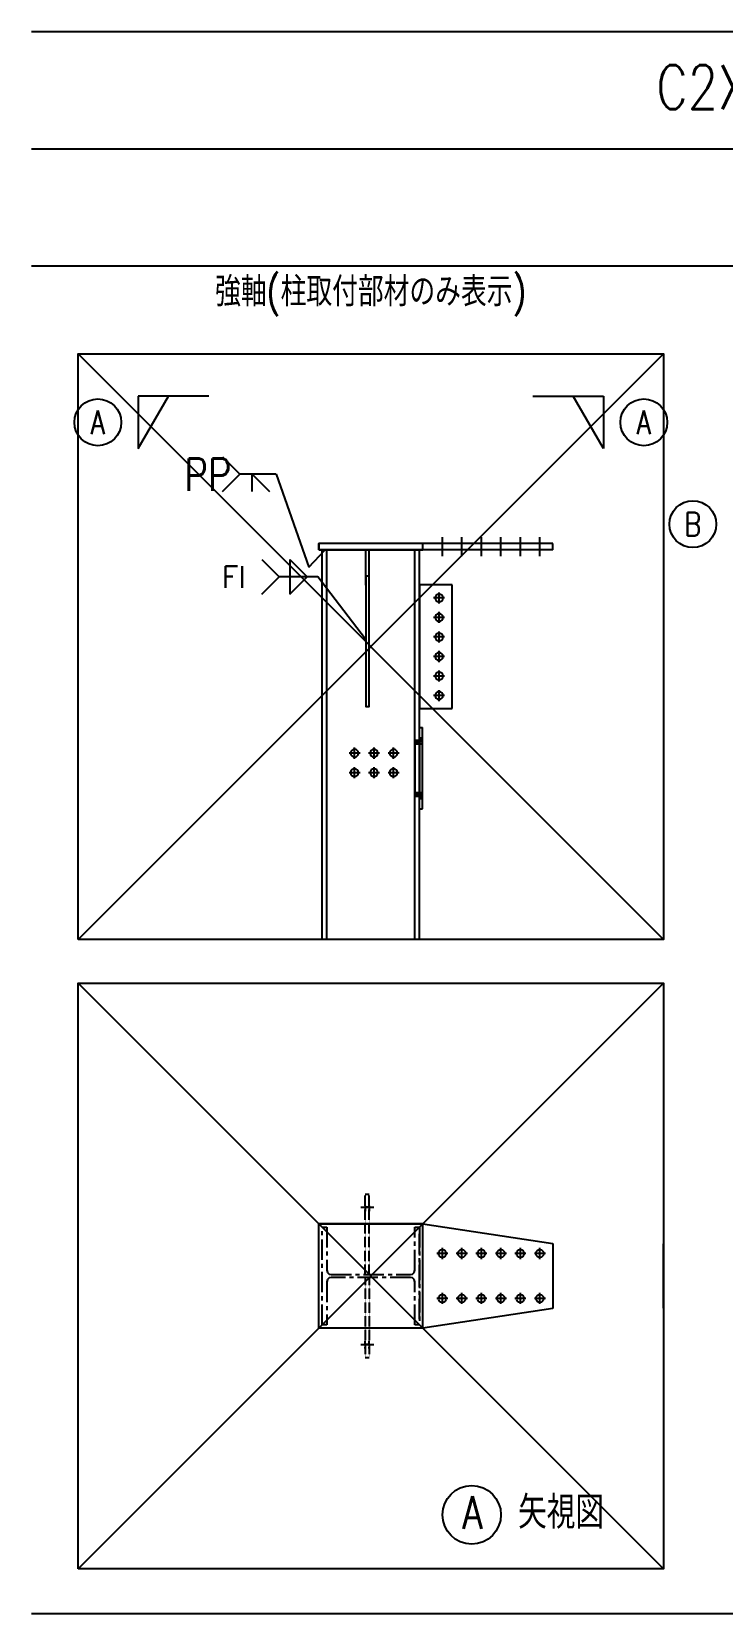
# Model space of a CAD drawing. Extents: x -668440 to 1010955, y -1678500 to 210463.
# Drawn here: x -514301 to -493058, y -1025753 to -977153 of the extents above; entities that cross this region are included whole.
import ezdxf
from ezdxf.enums import TextEntityAlignment as Align

# ---------------------------------------------------------------- set-up
doc = ezdxf.new("R2010")
doc.units = 0
doc.header["$MEASUREMENT"] = 0
doc.linetypes.add('CENTER', pattern=[2, 1.25, -0.25, 0.25, -0.25])
doc.linetypes.add('HASEN_S', pattern=[2, 1.5, -0.5])
doc.layers.get('0').update_dxf_attribs({"color": 3, "linetype": 'CONTINUOUS'})
doc.layers.add('00_ADDL', color=253, linetype='CONTINUOUS', plot=False)
for name, color, linetype in [('010', 7, 'CONTINUOUS'), ('098', 7, 'CONTINUOUS'), ('_1-1_L-CL', 3, 'CONTINUOUS'), ('_1-3_L-CS', 1, 'CONTINUOUS'), ('_1-B_TXT1', 3, 'CONTINUOUS'), ('_4-7_CS-H', 4, 'HASEN_S'), ('_5-6_GS-M', 6, 'CONTINUOUS'), ('BEAM_H-596x199x10x15x13', 7, 'CONTINUOUS'), ('BOLT', 4, 'CONTINUOUS'), ('cfhole_d', 7, 'CONTINUOUS'), ('cfhole_u', 7, 'CONTINUOUS'), ('cfr_d', 7, 'CONTINUOUS'), ('chole', 7, 'CONTINUOUS'), ('COL_H-300x300x10x15x13', 7, 'CONTINUOUS'), ('ctp400-40-60-60-0-0-M22', 7, 'CONTINUOUS'), ('cwr_d', 7, 'CONTINUOUS'), ('SH400-12-6-0-M22@60(0.0)', 7, 'CONTINUOUS'), ('SP400-40-60-60-0-0-M22-200-K6-320-320-10-138-TYPE1', 7, 'CONTINUOUS'), ('修正2022年4月20日', 2, 'CONTINUOUS')]:
    doc.layers.add(name, color=color, linetype=linetype)
doc.styles.add('DRACAD', font='txt', dxfattribs={"width": 0.85, "bigfont": 'extfont2'})
doc.styles.add('S000', font='simplex.shx', dxfattribs={"width": 0.7, "bigfont": 'extfont2.shx'})
doc.styles.add('S020', font='simplex.shx', dxfattribs={"width": 0.8, "height": 100, "bigfont": 'extfont2.shx'})

# ---------------------------------------------------------------- blocks, each defined once
blk = doc.blocks.new('剛接合部C1Y')
for p, q in [((-217472.59079, -404040.5, 40), (-217472.59079, -403932, 40)), ((-217461.92413, -404040.5, 40), (-217461.92413, -403932, 40))]:
    blk.add_line(p, q)
at = {"layer": '00_ADDL'}
for p, q in [((-218356.92413, -403330, 40), (-216556.92413, -405130, 40)), ((-216556.92413, -403330, 40), (-218356.92413, -405130, 40)), ((-218356.92413, -405263.33333, 40), (-216556.92413, -407063.33333, 40)), ((-216556.92413, -405263.33333, 40), (-218356.92413, -407063.33333, 40))]:
    blk.add_line(p, q, dxfattribs=at)
at = {"layer": '00_ADDL', "transparency": 33554661}
for p, q in [((-217461.92413, -405952.33333, 40), (-217473.92413, -405952.33333, 40)), ((-217461.92413, -406374.33333, 40), (-217473.92413, -406374.33333, 40))]:
    blk.add_line(p, q, dxfattribs=at)
at = {"layer": '00_ADDL', "elevation": 40}
for points in [[(-218356.92413, -405130), (-218356.92413, -403330), (-216556.92413, -403330), (-216556.92413, -405130)], [(-218356.92413, -407063.33333), (-218356.92413, -405263.33333), (-216556.92413, -405263.33333), (-216556.92413, -407063.33333)]]:
    blk.add_lwpolyline(points, close=True, dxfattribs=at)
at = {"layer": '_1-1_L-CL'}
for p, q in [((-218500, -402340, 40), (-212413.84825, -402340, 40)), ((-218500, -402700, 40), (-212413.84825, -402700, 40)), ((-218500, -403060, 40), (-212413.84825, -403060, 40)), ((-218500, -407200, 40), (-212413.84825, -407200, 40))]:
    blk.add_line(p, q, dxfattribs=at)
at = {"layer": '_1-1_L-CL', "transparency": 33554661}
for p, q in [((-217913.12387, -403646.59702, 40), (-217859.79054, -403699.93035, 40)), ((-217913.12387, -403753.26368, 40), (-217859.79054, -403699.93035, 40)), ((-217747.8956, -403699.93035, 40), (-217859.79054, -403699.93035, 40)), ((-217821.25643, -403753.26368, 40), (-217821.25643, -403699.93035, 40)), ((-217821.25643, -403699.93035, 40), (-217767.9231, -403753.26368, 40)), ((-217747.8956, -403699.93035, 40), (-217647.57413, -403985.1034, 40)), ((-217647.57413, -403985.1034, 40), (-217596.95303, -403932, 40))]:
    blk.add_line(p, q, dxfattribs=at)
at = {"layer": '_1-3_L-CS'}
for p, q in [((-217955.10559, -403459.89749, 40), (-218172.24074, -403459.89749, 40)), ((-218172.24074, -403459.89749, 40), (-218172.24074, -403620.96727, 40)), ((-218172.24074, -403620.96727, 40), (-218079.24706, -403459.89749, 40)), ((-216958.74267, -403459.89749, 40), (-216741.60751, -403459.89749, 40)), ((-216741.60751, -403620.96727, 40), (-216834.60119, -403459.89749, 40)), ((-216741.60751, -403459.89749, 40), (-216741.60751, -403620.96727, 40))]:
    blk.add_line(p, q, dxfattribs=at)
at = {"layer": '_1-3_L-CS', "transparency": 33554661}
for p, q in [((-217792.26135, -403962.1439, 40), (-217738.92802, -404015.47723, 40)), ((-217706.08676, -403962.1439, 40), (-217652.75343, -404015.47723, 40)), ((-217706.08676, -403962.1439, 40), (-217706.08676, -404068.81057, 40)), ((-217792.26135, -404068.81057, 40), (-217738.92802, -404015.47723, 40)), ((-217706.08676, -404068.81057, 40), (-217652.75343, -404015.47723, 40))]:
    blk.add_line(p, q, dxfattribs=at)
at = {"layer": '_1-3_L-CS', "elevation": 40}
blk.add_lwpolyline([(-217473.42413, -404206.74786), (-217619.45498, -404015.47723), (-217738.92802, -404015.47723)], dxfattribs=at)
at = {"layer": '_1-3_L-CS', "ltscale": 10}
for centre, radius in [((-218296.48152, -403540.43238, 40), 72), ((-216617.36673, -403540.43238, 40), 72), ((-216466.44133, -403853.2367, 40), 72), ((-217146.63254, -406896.97887, 40), 90)]:
    blk.add_circle(centre, radius, dxfattribs=at)
at = {"layer": '_4-7_CS-H', "ltscale": 0.5}
for p, q in [((-217473.92413, -406158.33333, 40), (-217473.92413, -405912.33333, 40)), ((-217473.92413, -405912.33333, 40), (-217461.92413, -405912.33333, 40)), ((-217461.92413, -406158.33333, 40), (-217461.92413, -405912.33333, 40)), ((-217473.92413, -406168.33333, 40), (-217473.92413, -406414.33333, 40)), ((-217461.92413, -406168.33333, 40), (-217461.92413, -406414.33333, 40)), ((-217473.92413, -406414.33333, 40), (-217461.92413, -406414.33333, 40))]:
    blk.add_line(p, q, dxfattribs=at)
at = {"layer": '_4-7_CS-H', "ltscale": 0.5, "extrusion": (1, -2e-15, 0)}
for centre in [(-405952.33333, 40, -217473.92413), (-405952.33333, 40, -217461.92413)]:
    blk.add_circle(centre, 12, dxfattribs=at)
at = {"layer": '_4-7_CS-H', "ltscale": 0.5, "extrusion": (1, 2e-15, 0)}
for centre in [(-406374.33333, 40, -217473.92413), (-406374.33333, 40, -217461.92413)]:
    blk.add_circle(centre, 12, dxfattribs=at)
at = {"layer": '_5-6_GS-M', "transparency": 33554661, "elevation": 40}
blk.add_lwpolyline([(-217472.59079, -404013), (-217472.59079, -404414), (-217461.92413, -404414), (-217461.92413, -404013)], close=True, dxfattribs=at)
at = {"layer": 'BEAM_H-596x199x10x15x13'}
blk.add_line((-216556.92413, -406262.33333, 40), (-216556.92413, -406064.33333, 40), dxfattribs=at)
at = {"layer": 'BOLT'}
for p, q in [((-217236.92413, -403952, 40), (-217236.92413, -403893, 40)), ((-217176.92413, -403952, 40), (-217176.92413, -403893, 40)), ((-217116.92413, -403952, 40), (-217116.92413, -403893, 40)), ((-217056.92413, -403952, 40), (-217056.92413, -403893, 40)), ((-216996.92413, -403952, 40), (-216996.92413, -403893, 40)), ((-216936.92413, -403952, 40), (-216936.92413, -403893, 40)), ((-217229.92413, -404080, 40), (-217263.92413, -404080, 40)), ((-217246.92413, -404097, 40), (-217246.92413, -404063, 40)), ((-217229.92413, -404140, 40), (-217263.92413, -404140, 40)), ((-217246.92413, -404157, 40), (-217246.92413, -404123, 40)), ((-217229.92413, -404200, 40), (-217263.92413, -404200, 40)), ((-217246.92413, -404217, 40), (-217246.92413, -404183, 40)), ((-217246.92413, -404277, 40), (-217246.92413, -404243, 40)), ((-217229.92413, -404260, 40), (-217263.92413, -404260, 40)), ((-217246.92413, -404337, 40), (-217246.92413, -404303, 40)), ((-217229.92413, -404320, 40), (-217263.92413, -404320, 40)), ((-217229.92413, -404380, 40), (-217263.92413, -404380, 40)), ((-217246.92413, -404397, 40), (-217246.92413, -404363, 40)), ((-217506.92413, -404574, 40), (-217506.92413, -404540, 40)), ((-217446.92413, -404574, 40), (-217446.92413, -404540, 40)), ((-217386.92413, -404574, 40), (-217386.92413, -404540, 40)), ((-217489.92413, -404557, 40), (-217523.92413, -404557, 40)), ((-217429.92413, -404557, 40), (-217463.92413, -404557, 40)), ((-217369.92413, -404557, 40), (-217403.92413, -404557, 40)), ((-217489.92413, -404617, 40), (-217523.92413, -404617, 40)), ((-217506.92413, -404634, 40), (-217506.92413, -404600, 40)), ((-217429.92413, -404617, 40), (-217463.92413, -404617, 40)), ((-217446.92413, -404634, 40), (-217446.92413, -404600, 40)), ((-217369.92413, -404617, 40), (-217403.92413, -404617, 40)), ((-217386.92413, -404634, 40), (-217386.92413, -404600, 40)), ((-217487.92413, -405952.33333), (-217447.92413, -405952.33333)), ((-217219.92413, -406094.33333, 40), (-217253.92413, -406094.33333, 40)), ((-217236.92413, -406111.33333, 40), (-217236.92413, -406077.33333, 40)), ((-217159.92413, -406094.33333, 40), (-217193.92413, -406094.33333, 40)), ((-217176.92413, -406111.33333, 40), (-217176.92413, -406077.33333, 40)), ((-217099.92413, -406094.33333, 40), (-217133.92413, -406094.33333, 40)), ((-217116.92413, -406111.33333, 40), (-217116.92413, -406077.33333, 40)), ((-217039.92413, -406094.33333, 40), (-217073.92413, -406094.33333, 40)), ((-217056.92413, -406111.33333, 40), (-217056.92413, -406077.33333, 40)), ((-216979.92413, -406094.33333, 40), (-217013.92413, -406094.33333, 40)), ((-216996.92413, -406111.33333, 40), (-216996.92413, -406077.33333, 40)), ((-216919.92413, -406094.33333, 40), (-216953.92413, -406094.33333, 40)), ((-216936.92413, -406111.33333, 40), (-216936.92413, -406077.33333, 40)), ((-217219.92413, -406232.33333, 40), (-217253.92413, -406232.33333, 40)), ((-217236.92413, -406249.33333, 40), (-217236.92413, -406215.33333, 40)), ((-217159.92413, -406232.33333, 40), (-217193.92413, -406232.33333, 40)), ((-217176.92413, -406249.33333, 40), (-217176.92413, -406215.33333, 40)), ((-217099.92413, -406232.33333, 40), (-217133.92413, -406232.33333, 40)), ((-217116.92413, -406249.33333, 40), (-217116.92413, -406215.33333, 40)), ((-217039.92413, -406232.33333, 40), (-217073.92413, -406232.33333, 40)), ((-217056.92413, -406249.33333, 40), (-217056.92413, -406215.33333, 40)), ((-216979.92413, -406232.33333, 40), (-217013.92413, -406232.33333, 40)), ((-216996.92413, -406249.33333, 40), (-216996.92413, -406215.33333, 40)), ((-216919.92413, -406232.33333, 40), (-216953.92413, -406232.33333, 40)), ((-216936.92413, -406249.33333, 40), (-216936.92413, -406215.33333, 40)), ((-217487.92413, -406374.33333), (-217447.92413, -406374.33333))]:
    blk.add_line(p, q, dxfattribs=at)
at = {"layer": 'cfhole_d'}
for p, q in [((-217321.92413, -404517, 40), (-217321.92413, -404689, 40)), ((-217321.92413, -404517, 40), (-217306.92413, -404517, 40)), ((-217321.92413, -404520, 40), (-217306.92413, -404520, 40)), ((-217321.92413, -404523, 40), (-217306.92413, -404523, 40)), ((-217321.92413, -404528, 40), (-217306.92413, -404528, 40)), ((-217306.92413, -404517, 40), (-217306.92413, -404689, 40)), ((-217321.92413, -404678, 40), (-217306.92413, -404678, 40)), ((-217321.92413, -404682, 40), (-217306.92413, -404682, 40)), ((-217321.92413, -404685, 40), (-217306.92413, -404685, 40)), ((-217321.92413, -404688, 40), (-217306.92413, -404688, 40)), ((-217321.92413, -404689, 40), (-217306.92413, -404689, 40))]:
    blk.add_line(p, q, dxfattribs=at)
at = {"layer": 'cfhole_d', "linetype": 'CENTER', "ltscale": 50}
for p, q in [((-217306.92413, -406151.33333, 40), (-217306.92413, -406129.33333, 40)), ((-217306.92413, -406197.33333, 40), (-217306.92413, -406175.33333, 40))]:
    blk.add_line(p, q, dxfattribs=at)
at = {"layer": 'cfhole_u', "elevation": 40}
blk.add_lwpolyline([(-217616.92413, -403932), (-217296.92413, -403932), (-217296.92413, -403913), (-217616.92413, -403913)], close=True, dxfattribs=at)
blk.add_lwpolyline([(-217616.92413, -403932), (-217296.92413, -403932), (-217296.92413, -403913), (-217616.92413, -403913)], close=True, dxfattribs=at)
at = {"layer": 'cfr_d'}
for p, q in [((-217306.92413, -404728, 40), (-217306.92413, -404478, 40)), ((-217306.92413, -404478, 40), (-217297.92413, -404478, 40)), ((-217297.92413, -404728, 40), (-217297.92413, -404478, 40)), ((-217306.92413, -404510, 40), (-217297.92413, -404510, 40)), ((-217306.92413, -404511, 40), (-217297.92413, -404511, 40)), ((-217306.92413, -404515, 40), (-217297.92413, -404515, 40)), ((-217306.92413, -404521, 40), (-217297.92413, -404521, 40)), ((-217306.92413, -404528, 40), (-217297.92413, -404528, 40)), ((-217306.92413, -404678, 40), (-217297.92413, -404678, 40)), ((-217306.92413, -404684, 40), (-217297.92413, -404684, 40)), ((-217306.92413, -404690, 40), (-217297.92413, -404690, 40)), ((-217306.92413, -404694, 40), (-217297.92413, -404694, 40)), ((-217306.92413, -404696, 40), (-217297.92413, -404696, 40)), ((-217306.92413, -404728, 40), (-217297.92413, -404728, 40))]:
    blk.add_line(p, q, dxfattribs=at)
at = {"layer": 'cfr_d', "linetype": 'CENTER', "ltscale": 50}
blk.add_line((-217306.92413, -406296.33333, 40), (-217306.92413, -406030.33333, 40), dxfattribs=at)
at = {"layer": 'chole', "extrusion": (6.12323e-17, 0, -1)}
for centre in [(217506.92413, -404557, -40), (217446.92413, -404557, -40), (217386.92413, -404557, -40), (217506.92413, -404617, -40), (217446.92413, -404617, -40), (217386.92413, -404617, -40)]:
    blk.add_circle(centre, 12, dxfattribs=at)
at = {"layer": 'COL_H-300x300x10x15x13'}
for p, q in [((-217606.92413, -405130, 40), (-217606.92413, -403932, 40)), ((-217606.92413, -403932, 40), (-217306.92413, -403932, 40)), ((-217606.92413, -403932, 40), (-217306.92413, -403932, 40)), ((-217591.92413, -405130, 40), (-217591.92413, -403932, 40)), ((-217321.92413, -405130, 40), (-217321.92413, -403932, 40)), ((-217306.92413, -405130, 40), (-217306.92413, -403932, 40))]:
    blk.add_line(p, q, dxfattribs=at)
at = {"layer": 'COL_H-300x300x10x15x13', "linetype": 'CENTER', "ltscale": 50}
for p, q in [((-217606.92413, -406313.33333, 40), (-217606.92413, -406013.33333, 40)), ((-217606.92413, -406013.33333, 40), (-217591.92413, -406013.33333, 40)), ((-217591.92413, -406013.33333, 40), (-217591.92413, -406145.33333, 40)), ((-217321.92413, -406145.33333, 40), (-217321.92413, -406013.33333, 40)), ((-217321.92413, -406013.33333, 40), (-217306.92413, -406013.33333, 40)), ((-217306.92413, -406013.33333, 40), (-217306.92413, -406313.33333, 40)), ((-217591.92413, -406145.33333, 40), (-217589.92413, -406152.33333, 40)), ((-217323.92413, -406152.33333, 40), (-217321.92413, -406145.33333, 40)), ((-217589.92413, -406174.33333, 40), (-217591.92413, -406181.33333, 40)), ((-217591.92413, -406181.33333, 40), (-217591.92413, -406313.33333, 40)), ((-217589.92413, -406152.33333, 40), (-217584.92413, -406157.33333, 40)), ((-217584.92413, -406169.33333, 40), (-217589.92413, -406174.33333, 40)), ((-217584.92413, -406157.33333, 40), (-217578.92413, -406158.33333, 40)), ((-217578.92413, -406168.33333, 40), (-217584.92413, -406169.33333, 40)), ((-217578.92413, -406158.33333, 40), (-217334.92413, -406158.33333, 40)), ((-217334.92413, -406168.33333, 40), (-217578.92413, -406168.33333, 40)), ((-217334.92413, -406158.33333, 40), (-217328.92413, -406157.33333, 40)), ((-217328.92413, -406169.33333, 40), (-217334.92413, -406168.33333, 40)), ((-217328.92413, -406157.33333, 40), (-217323.92413, -406152.33333, 40)), ((-217323.92413, -406174.33333, 40), (-217328.92413, -406169.33333, 40)), ((-217321.92413, -406181.33333, 40), (-217323.92413, -406174.33333, 40)), ((-217321.92413, -406313.33333, 40), (-217321.92413, -406181.33333, 40)), ((-217591.92413, -406313.33333, 40), (-217606.92413, -406313.33333, 40)), ((-217306.92413, -406313.33333, 40), (-217321.92413, -406313.33333, 40))]:
    blk.add_line(p, q, dxfattribs=at)
at = {"layer": 'ctp400-40-60-60-0-0-M22'}
for p, q in [((-217296.92413, -403932, 40), (-217616.92413, -403932, 40)), ((-217296.92413, -403932, 40), (-217616.92413, -403932, 40)), ((-217296.92413, -406003.33333, 40), (-217616.92413, -406003.33333, 40)), ((-217616.92413, -406323.33333, 40), (-217616.92413, -406003.33333, 40)), ((-217296.92413, -406323.33333, 40), (-217296.92413, -406003.33333, 40)), ((-217296.92413, -406323.33333, 40), (-217616.92413, -406323.33333, 40))]:
    blk.add_line(p, q, dxfattribs=at)
at = {"layer": 'cwr_d', "extrusion": (6.12323e-17, 0, -1)}
for centre in [(217506.92413, -404557, -40), (217446.92413, -404557, -40), (217386.92413, -404557, -40), (217506.92413, -404617, -40), (217446.92413, -404617, -40), (217386.92413, -404617, -40)]:
    blk.add_circle(centre, 12, dxfattribs=at)
at = {"layer": 'SH400-12-6-0-M22@60(0.0)'}
for p, q in [((-217306.92413, -404040, 40), (-217306.92413, -404420, 40)), ((-217206.92413, -404040, 40), (-217306.92413, -404040, 40)), ((-217206.92413, -404420, 40), (-217206.92413, -404040, 40)), ((-217306.92413, -404420, 40), (-217206.92413, -404420, 40))]:
    blk.add_line(p, q, dxfattribs=at)
at = {"layer": 'SH400-12-6-0-M22@60(0.0)', "linetype": 'CENTER', "ltscale": 50}
blk.add_line((-217306.92413, -406180.33333, 40), (-217306.92413, -406168.33333, 40), dxfattribs=at)
at = {"layer": 'SH400-12-6-0-M22@60(0.0)', "extrusion": (6.12323e-17, 0, -1)}
for centre in [(217246.92413, -404080, -40), (217246.92413, -404140, -40), (217246.92413, -404200, -40), (217246.92413, -404260, -40), (217246.92413, -404320, -40), (217246.92413, -404380, -40)]:
    blk.add_circle(centre, 12, dxfattribs=at)
at = {"layer": 'SP400-40-60-60-0-0-M22-200-K6-320-320-10-138-TYPE1'}
for p, q in [((-216896.92413, -403913, 40), (-217616.92413, -403913, 40)), ((-217616.92413, -403932, 40), (-217616.92413, -403913, 40)), ((-217296.92413, -403932, 40), (-217296.92413, -403913, 40)), ((-216896.92413, -403932, 40), (-216896.92413, -403913, 40)), ((-216896.92413, -403932, 40), (-217616.92413, -403932, 40)), ((-217616.92413, -406323.33333, 40), (-217616.92413, -406003.33333, 40)), ((-217616.92413, -406003.33333, 40), (-217296.92413, -406003.33333, 40)), ((-217296.92413, -406003.33333, 40), (-216896.92413, -406063.33333, 40)), ((-216896.92413, -406063.33333, 40), (-216896.92413, -406263.33333, 40)), ((-216896.92413, -406263.33333, 40), (-217296.92413, -406323.33333, 40)), ((-217296.92413, -406323.33333, 40), (-217616.92413, -406323.33333, 40))]:
    blk.add_line(p, q, dxfattribs=at)
for centre in [(-217236.92413, -406094.33333, 40), (-217176.92413, -406094.33333, 40), (-217116.92413, -406094.33333, 40), (-217056.92413, -406094.33333, 40), (-216996.92413, -406094.33333, 40), (-216936.92413, -406094.33333, 40), (-217236.92413, -406232.33333, 40), (-217176.92413, -406232.33333, 40), (-217116.92413, -406232.33333, 40), (-217056.92413, -406232.33333, 40), (-216996.92413, -406232.33333, 40), (-216936.92413, -406232.33333, 40)]:
    blk.add_circle(centre, 12, dxfattribs=at)
at = {"layer": '修正2022年4月20日'}
blk.add_line((-218500, -407200, 40), (-212413.84825, -407200, 40), dxfattribs=at)
at = {"layer": '010', "color": 3, "linetype": 'Continuous', "style": 'DRACAD', "width": 0.8}
blk.add_text('PP', height=100, dxfattribs=at).set_placement((-218029.74632, -403701.14114, 40), align=Align.MIDDLE_LEFT)
at = {"layer": '098', "color": 3, "linetype": 'Continuous', "style": 'DRACAD'}
blk.add_text('FI', height=66.666667, dxfattribs=at).set_placement((-217915.0594, -404015.47723, 40), align=Align.MIDDLE_LEFT)
at = {"layer": '_1-1_L-CL', "style": 'S020', "width": 0.8}
blk.add_text('C2X/C2Y (H-300x300x10x15)', height=135, dxfattribs=at).set_placement((-215456.92413, -402520, 40), align=Align.MIDDLE)
at = {"layer": '_1-3_L-CS', "ltscale": 10, "style": 'S000', "width": 0.8}
for s, p in [('A', (-218296.48152, -403540.43238, 40)), ('B', (-216466.44133, -403853.2367, 40))]:
    blk.add_text(s, height=72, rotation=359.99999997, dxfattribs=at).set_placement(p, align=Align.MIDDLE)
at = {"layer": '_1-3_L-CS', "ltscale": 10, "style": 'S000', "text_generation_flag": 2, "width": 0.8}
blk.add_text('A', height=72, rotation=0.00000003, dxfattribs=at).set_placement((-216617.36673, -403540.43238, 40), align=Align.MIDDLE)
at = {"layer": '_1-3_L-CS', "ltscale": 10, "style": 'S000', "width": 0.8}
blk.add_text('A  矢視図', height=100, rotation=359.99999997, dxfattribs=at).set_placement((-217175.08156, -406939.84915, 40))
at = {"layer": '_1-B_TXT1', "style": 'S020', "width": 0.8}
blk.add_text('強軸(柱取付部材のみ表示)', height=90, dxfattribs=at).set_placement((-217456.92413, -403210.92727, 40), align=Align.BOTTOM_CENTER)

msp = doc.modelspace()

# ---------------------------------------------------------------- block references
at = {"xscale": 10, "yscale": 10, "zscale": 10}
msp.add_blockref('剛接合部C1Y', (1670698.6842, 3046247.35843, 5600), dxfattribs=at)

doc.saveas('drawing.dxf')
